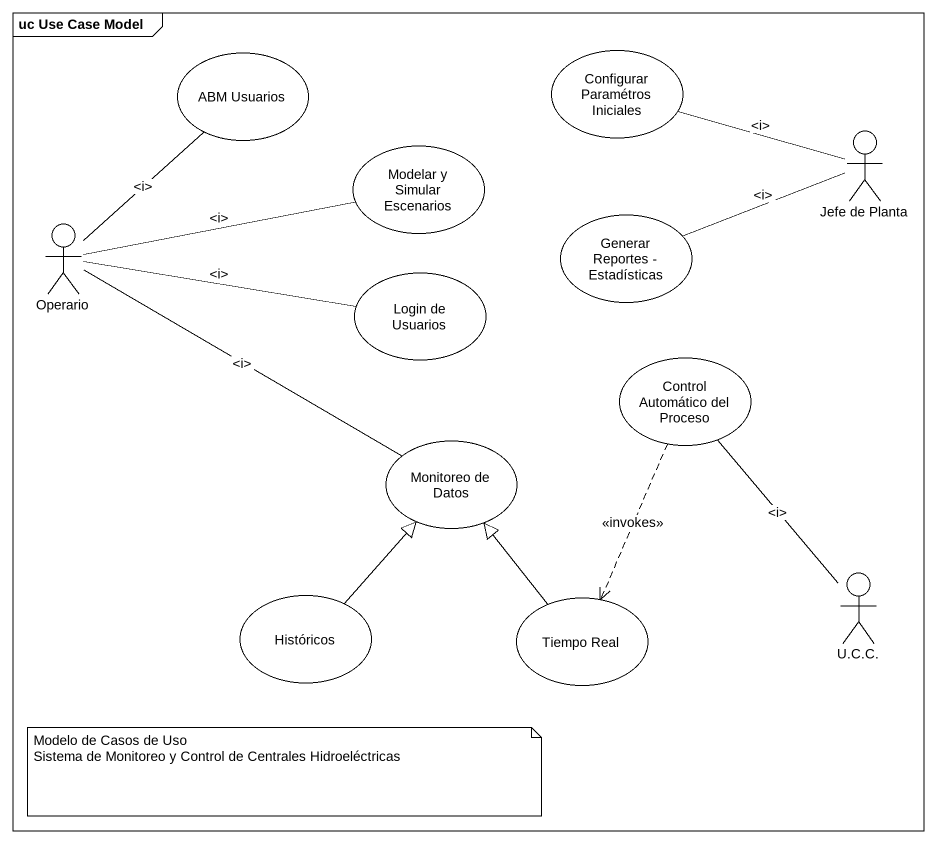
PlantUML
@startuml
mainframe uc Use Case Model
usecase "ABM Usuarios" as ABM_Usuarios
usecase "Configurar Paramétros Iniciales" as Configurar_Paramétros
usecase "Modelar y Simular Escenarios" as Modelar_y_Simular_Escenarios
actor "Jefe de Planta" as Jefe_de_Planta
actor Operario
usecase "Generar Reportes - Estadísticas" as Generar_Reportes
usecase "Login de Usuarios" as Login_de_Usuarios
usecase "Control Automático del Proceso" as Control_Automático_del
usecase "Monitoreo de Datos" as Monitoreo_de_Datos
actor "U.C.C." as U_C_C
usecase Históricos
usecase "Tiempo Real" as Tiempo_Real
Jefe_de_Planta -left- Configurar_Paramétros : ~<i>
Jefe_de_Planta -left- Generar_Reportes : ~<i>
Operario -up- ABM_Usuarios : ~<i>
Operario -right- Modelar_y_Simular_Escenarios : ~<i>
Operario -right- Login_de_Usuarios : ~<i>
Operario -right- Monitoreo_de_Datos : ~<i>
Control_Automático_del ..> Tiempo_Real : <<invokes>>
U_C_C -up- Control_Automático_del : ~<i>
Históricos -up-|> Monitoreo_de_Datos
Tiempo_Real -up-|> Monitoreo_de_Datos
note as N1
  Modelo de Casos de Uso
  Sistema de Monitoreo y Control de Centrales Hidroeléctricas
end note
@enduml
